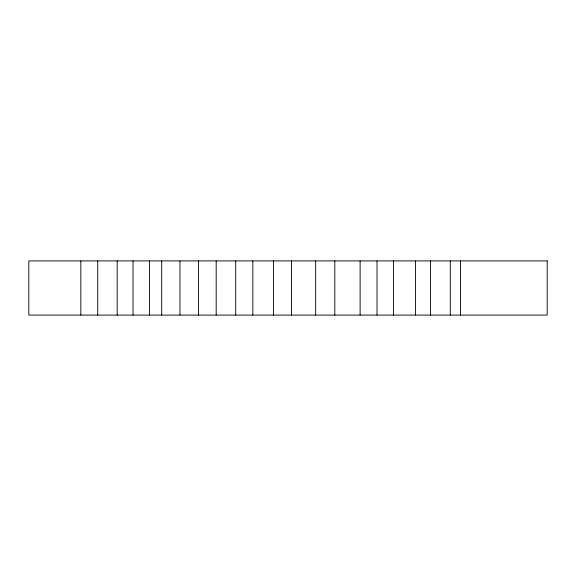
<?xml version="1.0" encoding="UTF-8"?>
<svg xmlns="http://www.w3.org/2000/svg" width="576" height="576" viewBox="0 0 576 576"><rect width="100%" height="100%" fill="white"/><g stroke="black" fill="none" stroke-linecap="round" stroke-linejoin="round"><path stroke-width="0.86" d="M460.562 260.906L460.562 315.094M450.302 260.906L450.302 315.094M430.466 260.906L430.466 315.094M415.562 260.906L415.562 315.094M393.43 260.906L393.43 315.094M377.021 260.906L377.021 315.094M360.115 260.906L360.115 315.094M334.814 260.906L334.814 315.094M315.662 260.906L315.662 315.094M291.535 260.906L291.535 315.094M273.427 260.906L273.427 315.094M252.835 260.906L252.835 315.094M235.735 260.906L235.735 315.094M216.187 260.906L216.187 315.094M198.497 260.906L198.497 315.094M179.971 260.906L179.971 315.094M161.698 260.906L161.698 315.094M149.573 260.906L149.573 315.094M133.027 260.906L133.027 315.094M117.173 260.906L117.173 315.094M97.726 260.906L97.726 315.094M80.842 260.906L80.842 315.094M547.2 260.906L28.8 260.906L28.8 315.094L547.2 315.094L547.2 260.906"/></g></svg>
